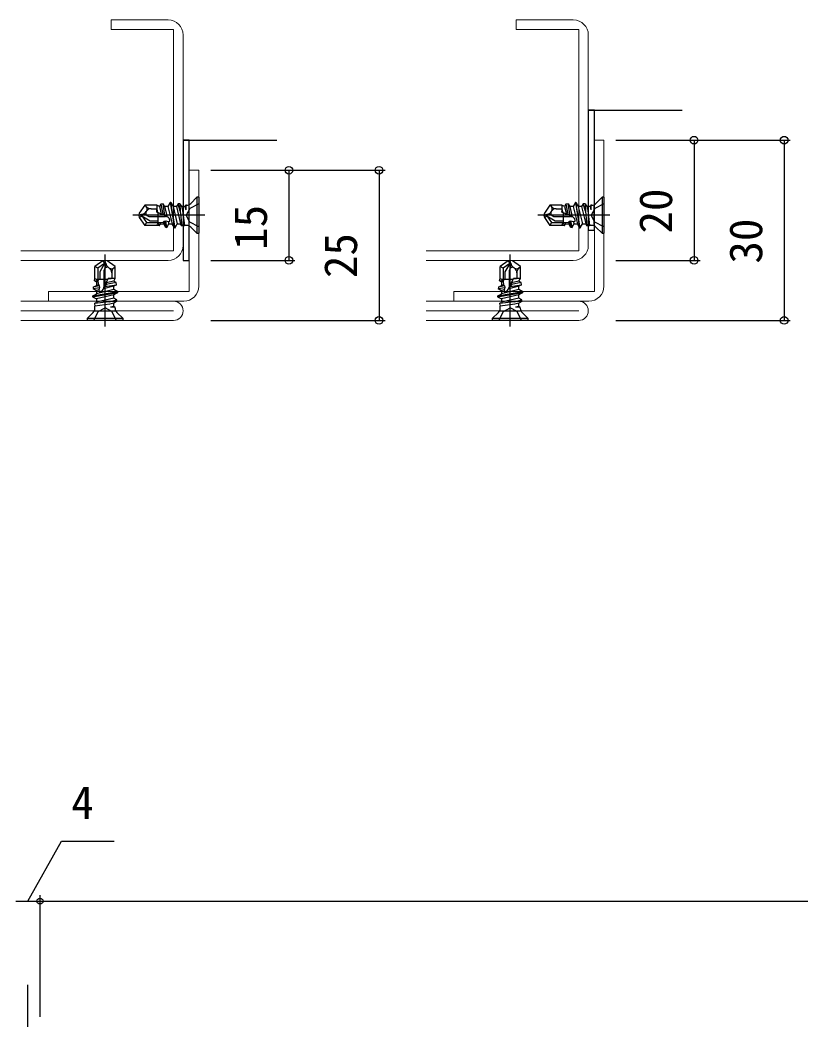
# Model space of a CAD drawing. Units: millimetres, scale not verified. Extents: x -437 to 438, y -281 to 279.
# Drawn here: x -45.1 to 84.7, y -38.7 to 127.5 of the extents above; entities that cross this region are included whole.
import ezdxf
from ezdxf.enums import TextEntityAlignment as Align

# ---------------------------------------------------------------- set-up
doc = ezdxf.new("R2010")
doc.units = ezdxf.units.MM
doc.header["$LTSCALE"] = 2
doc.layers.add('0-2_YKK_11', color=211, linetype='Continuous', lineweight=18)
doc.layers.add('0-3_YKK_11E', color=4, linetype='Continuous', lineweight=18)
for name, color, linetype in [('0-5_YKK_13', 4, 'Continuous'), ('0-7_YKK_D', 6, 'Continuous'), ('0-9_YSS_K', 3, 'Continuous')]:
    doc.layers.add(name, color=color, linetype=linetype)
doc.styles.add('ＭＳ ゴシック', font='')
doc.styles.get('ＭＳ ゴシック').set_extended_font_data('MS Gothic')

msp = doc.modelspace()

# ---------------------------------------------------------------- linework, layer by layer
at = {"layer": '0-2_YKK_11'}
for p, q in [((-44.972, 80.74), (-19.572, 80.74)), ((22.468, 80.74), (47.868, 80.74)), ((-44.972, 79.14), (-19.572, 79.14)), ((22.468, 79.14), (47.868, 79.14)), ((-19.572, 77.54), (-44.972, 77.54)), ((47.868, 77.54), (22.468, 77.54))]:
    msp.add_line(p, q, dxfattribs=at)
for points in [[(52.068, 83.24), (52.068, 107.54), (50.468, 107.54), (50.468, 82.34), (27.068, 82.34), (27.068, 80.74), (49.568, 80.74)], [(-15.372, 83.24), (-15.372, 102.54), (-16.972, 102.54), (-16.972, 82.34)], [(-16.972, 82.34), (-40.372, 82.34), (-40.372, 80.74), (-17.872, 80.74)]]:
    msp.add_lwpolyline(points, dxfattribs=at)
for centre, radius, start, end in [((-17.872, 83.24), 2.5, 270.00001, 359.99999), ((49.568, 83.24), 2.5, 270.00001, 359.99999), ((-19.572, 79.14), 1.6, 270, 90), ((47.868, 79.14), 1.6, 270, 90)]:
    msp.add_arc(centre, radius, start, end, dxfattribs=at)
at = {"layer": '0-3_YKK_11E'}
for p, q in [((-17.972, 90.04), (-17.972, 125.04)), ((49.468, 90.04), (49.468, 125.04)), ((-44.972, 87.54), (-20.472, 87.54)), ((22.468, 87.54), (46.968, 87.54))]:
    msp.add_line(p, q, dxfattribs=at)
for points in [[(-20.472, 127.54), (-29.972, 127.54), (-29.972, 125.94), (-19.572, 125.94), (-19.572, 89.14), (-44.972, 89.14)], [(46.968, 127.54), (37.468, 127.54), (37.468, 125.94), (47.868, 125.94), (47.868, 89.14), (22.468, 89.14)]]:
    msp.add_lwpolyline(points, dxfattribs=at)
for centre, start, end in [((-20.472, 125.04), 0, 90), ((46.968, 125.04), 0, 90), ((-20.472, 90.04), 270, 0), ((46.968, 90.04), 270, 0)]:
    msp.add_arc(centre, 2.5, start, end, dxfattribs=at)
at = {"layer": '0-5_YKK_13'}
for p, q in [((-24.354, 96.74), (-25.292, 95.401)), ((-24.129, 96.497), (-24.354, 96.74)), ((-22.372, 96.74), (-24.354, 96.74)), ((-22.372, 96.74), (-22.372, 95.58)), ((-21.916, 96.49), (-22.372, 96.74)), ((-21.701, 96.862), (-21.916, 96.49)), ((-21.916, 96.49), (-21.61, 95.23)), ((-21.32, 96.931), (-21.701, 96.862)), ((-21.701, 96.862), (-21.364, 95.239)), ((-21.32, 96.931), (-21.065, 96.49)), ((-21.008, 95.021), (-21.32, 96.931)), ((-20.506, 96.49), (-21.065, 96.49)), ((-21.065, 96.49), (-20.653, 94.791)), ((-20.131, 97.14), (-20.506, 96.49)), ((-20.506, 96.49), (-19.801, 93.59)), ((-20.131, 97.14), (-19.426, 92.94)), ((-20.031, 97.14), (-20.131, 97.14)), ((-19.326, 92.94), (-20.031, 97.14)), ((-20.031, 97.14), (-19.655, 96.49)), ((-19.655, 96.49), (-18.95, 93.59)), ((-19.096, 96.49), (-19.655, 96.49)), ((-18.819, 96.969), (-19.096, 96.49)), ((-19.096, 96.49), (-18.391, 93.59)), ((-18.51, 96.949), (-18.819, 96.969)), ((-18.51, 96.949), (-18.245, 96.49)), ((-18.245, 96.49), (-18.081, 95.815)), ((-17.686, 96.49), (-18.245, 96.49)), ((-17.553, 96.72), (-17.686, 96.49)), ((-17.686, 96.49), (-17.553, 95.944)), ((-17.406, 96.72), (-17.553, 96.72)), ((-17.553, 96.72), (-17.553, 95.944)), ((-16.992, 93.36), (-16.992, 96.72)), ((-16.699, 97.013), (-15.672, 98.04)), ((-15.672, 98.04), (-15.672, 92.04)), ((-15.372, 98.04), (-15.672, 98.04)), ((-15.372, 98.04), (-15.372, 92.04)), ((43.086, 96.74), (42.148, 95.401)), ((43.311, 96.497), (43.086, 96.74)), ((45.068, 96.74), (43.086, 96.74)), ((45.068, 96.74), (45.068, 95.58)), ((45.524, 96.49), (45.068, 96.74)), ((45.739, 96.862), (45.524, 96.49)), ((45.524, 96.49), (45.83, 95.23)), ((46.12, 96.931), (45.739, 96.862)), ((45.739, 96.862), (46.076, 95.239)), ((46.12, 96.931), (46.375, 96.49)), ((46.432, 95.021), (46.12, 96.931)), ((46.934, 96.49), (46.375, 96.49)), ((46.375, 96.49), (46.787, 94.791)), ((47.309, 97.14), (46.934, 96.49)), ((46.934, 96.49), (47.639, 93.59)), ((47.309, 97.14), (48.014, 92.94)), ((47.409, 97.14), (47.309, 97.14)), ((48.114, 92.94), (47.409, 97.14)), ((47.409, 97.14), (47.785, 96.49)), ((47.785, 96.49), (48.49, 93.59)), ((48.344, 96.49), (47.785, 96.49)), ((48.621, 96.969), (48.344, 96.49)), ((48.344, 96.49), (49.049, 93.59)), ((48.93, 96.949), (48.621, 96.969)), ((48.93, 96.949), (49.195, 96.49)), ((49.195, 96.49), (49.359, 95.815)), ((49.754, 96.49), (49.195, 96.49)), ((49.887, 96.72), (49.754, 96.49)), ((49.754, 96.49), (49.887, 95.944)), ((50.034, 96.72), (49.887, 96.72)), ((49.887, 96.72), (49.887, 95.944)), ((50.448, 93.36), (50.448, 96.72)), ((50.741, 97.013), (51.768, 98.04)), ((51.768, 98.04), (51.768, 92.04)), ((52.068, 98.04), (51.768, 98.04)), ((52.068, 98.04), (52.068, 92.04)), ((-14.372, 95.04), (-26.372, 95.04)), ((-25.292, 95.401), (-25.372, 95.04)), ((-24.899, 95.145), (-25.372, 95.04)), ((-24.872, 94.951), (-25.372, 95.04)), ((-25.372, 95.04), (-25.292, 94.679)), ((-25.292, 94.679), (-24.872, 94.951)), ((-24.872, 94.951), (-24.094, 93.84)), ((-24.872, 94.951), (-23.467, 94.14)), ((-24.077, 95.741), (-24.139, 95.652)), ((-23.996, 95.006), (-23.709, 94.84)), ((-23.709, 94.84), (-20.922, 94.84)), ((-23.311, 96.14), (-22.372, 96.14)), ((-22.338, 95.834), (-22.372, 96.065)), ((-22.372, 96.065), (-22.239, 95.519)), ((-22.172, 95.488), (-22.172, 93.693)), ((-18.464, 95.722), (-18.203, 93.265)), ((-18.081, 95.815), (-17.773, 93.36)), ((-16.886, 93.895), (-17.495, 95.04)), ((53.068, 95.04), (41.068, 95.04)), ((42.148, 95.401), (42.068, 95.04)), ((42.541, 95.145), (42.068, 95.04)), ((42.568, 94.951), (42.068, 95.04)), ((42.068, 95.04), (42.148, 94.679)), ((42.148, 94.679), (42.568, 94.951)), ((42.568, 94.951), (43.346, 93.84)), ((42.568, 94.951), (43.973, 94.14)), ((43.363, 95.741), (43.301, 95.652)), ((43.444, 95.006), (43.731, 94.84)), ((43.731, 94.84), (46.518, 94.84)), ((44.129, 96.14), (45.068, 96.14)), ((45.102, 95.834), (45.068, 96.065)), ((45.068, 96.065), (45.201, 95.519)), ((45.268, 95.488), (45.268, 93.693)), ((48.976, 95.722), (49.237, 93.265)), ((49.359, 95.815), (49.667, 93.36)), ((50.554, 93.895), (49.945, 95.04)), ((-25.292, 94.679), (-24.354, 93.34)), ((-24.094, 93.84), (-24.354, 93.34)), ((-22.372, 93.34), (-24.354, 93.34)), ((-24.094, 93.84), (-22.172, 93.84)), ((-23.467, 94.14), (-22.172, 94.14)), ((-21.958, 93.265), (-22.053, 93.904)), ((-21.958, 93.265), (-21.77, 93.59)), ((-21.834, 93.851), (-21.77, 93.59)), ((-21.77, 93.59), (-21.211, 93.59)), ((-21.29, 93.917), (-21.211, 93.59)), ((-20.914, 93.075), (-21.211, 93.59)), ((-21.122, 94.077), (-20.914, 93.075)), ((-20.682, 93.033), (-20.861, 94.125)), ((-20.682, 93.033), (-20.36, 93.59)), ((-20.464, 94.017), (-20.36, 93.59)), ((-20.36, 93.59), (-19.801, 93.59)), ((-19.426, 92.94), (-19.801, 93.59)), ((-19.326, 92.94), (-18.95, 93.59)), ((-18.95, 93.59), (-18.391, 93.59)), ((-18.203, 93.265), (-18.391, 93.59)), ((-18.203, 93.265), (-17.773, 93.36)), ((-17.406, 93.36), (-17.773, 93.36)), ((-15.372, 93.14), (-16.886, 93.895)), ((42.148, 94.679), (43.086, 93.34)), ((43.346, 93.84), (43.086, 93.34)), ((45.068, 93.34), (43.086, 93.34)), ((43.346, 93.84), (45.268, 93.84)), ((43.973, 94.14), (45.268, 94.14)), ((45.482, 93.265), (45.387, 93.904)), ((45.482, 93.265), (45.67, 93.59)), ((45.606, 93.851), (45.67, 93.59)), ((45.67, 93.59), (46.229, 93.59)), ((46.15, 93.917), (46.229, 93.59)), ((46.526, 93.075), (46.229, 93.59)), ((46.318, 94.077), (46.526, 93.075)), ((46.758, 93.033), (46.579, 94.125)), ((46.758, 93.033), (47.08, 93.59)), ((46.976, 94.017), (47.08, 93.59)), ((47.08, 93.59), (47.639, 93.59)), ((48.014, 92.94), (47.639, 93.59)), ((48.114, 92.94), (48.49, 93.59)), ((48.49, 93.59), (49.049, 93.59)), ((49.237, 93.265), (49.049, 93.59)), ((49.237, 93.265), (49.667, 93.36)), ((50.034, 93.36), (49.667, 93.36)), ((52.068, 93.14), (50.554, 93.895)), ((-20.914, 93.075), (-20.682, 93.033)), ((-19.426, 92.94), (-19.326, 92.94)), ((-16.699, 93.067), (-15.672, 92.04)), ((-15.672, 92.04), (-15.372, 92.04)), ((46.526, 93.075), (46.758, 93.033)), ((48.014, 92.94), (48.114, 92.94)), ((50.741, 93.067), (51.768, 92.04)), ((51.768, 92.04), (52.068, 92.04)), ((-30.972, 76.54), (-30.972, 88.54)), ((36.468, 76.54), (36.468, 88.54)), ((-31.333, 87.46), (-32.672, 86.522)), ((-32.172, 86.262), (-32.672, 86.522)), ((-32.672, 84.54), (-32.672, 86.522)), ((-31.061, 87.04), (-32.172, 86.262)), ((-31.061, 87.04), (-31.872, 85.635)), ((-30.972, 87.54), (-31.333, 87.46)), ((-31.333, 87.46), (-31.061, 87.04)), ((-31.061, 87.04), (-30.972, 87.54)), ((-30.867, 87.067), (-30.972, 87.54)), ((-30.611, 87.46), (-30.972, 87.54)), ((-29.272, 86.522), (-30.611, 87.46)), ((-29.515, 86.297), (-29.272, 86.522)), ((-29.272, 84.54), (-29.272, 86.522)), ((36.107, 87.46), (34.768, 86.522)), ((35.268, 86.262), (34.768, 86.522)), ((34.768, 84.54), (34.768, 86.522)), ((36.379, 87.04), (35.268, 86.262)), ((36.379, 87.04), (35.568, 85.635)), ((36.468, 87.54), (36.107, 87.46)), ((36.107, 87.46), (36.379, 87.04)), ((36.379, 87.04), (36.468, 87.54)), ((36.573, 87.067), (36.468, 87.54)), ((36.829, 87.46), (36.468, 87.54)), ((38.168, 86.522), (36.829, 87.46)), ((37.925, 86.297), (38.168, 86.522)), ((38.168, 84.54), (38.168, 86.522)), ((-32.172, 86.262), (-32.172, 84.34)), ((-31.872, 85.635), (-31.872, 84.34)), ((-31.006, 86.164), (-31.172, 85.876)), ((-31.172, 85.876), (-31.172, 83.09)), ((-30.271, 86.245), (-30.36, 86.307)), ((-29.872, 85.479), (-29.872, 84.54)), ((35.268, 86.262), (35.268, 84.34)), ((35.568, 85.635), (35.568, 84.34)), ((36.434, 86.164), (36.268, 85.876)), ((36.268, 85.876), (36.268, 83.09)), ((37.169, 86.245), (37.08, 86.307)), ((37.568, 85.479), (37.568, 84.54)), ((-32.937, 83.081), (-32.422, 83.379)), ((-31.935, 83.29), (-32.937, 83.081)), ((-32.747, 84.126), (-32.108, 84.22)), ((-32.747, 84.126), (-32.422, 83.938)), ((-32.161, 84.002), (-32.422, 83.938)), ((-32.422, 83.938), (-32.422, 83.379)), ((-32.095, 83.458), (-32.422, 83.379)), ((-30.524, 84.34), (-32.319, 84.34)), ((-29.522, 83.233), (-31.221, 82.82)), ((-30.991, 83.175), (-29.081, 83.488)), ((-29.522, 84.084), (-30.782, 83.778)), ((-29.15, 83.869), (-30.773, 83.531)), ((-29.947, 84.54), (-30.493, 84.407)), ((-29.272, 84.54), (-30.432, 84.54)), ((-30.178, 84.506), (-29.947, 84.54)), ((-29.522, 84.084), (-29.272, 84.54)), ((-29.15, 83.869), (-29.522, 84.084)), ((-29.081, 83.488), (-29.522, 83.233)), ((-29.522, 82.674), (-29.522, 83.233)), ((-29.081, 83.488), (-29.15, 83.869)), ((34.503, 83.081), (35.018, 83.379)), ((35.505, 83.29), (34.503, 83.081)), ((34.693, 84.126), (35.332, 84.221)), ((34.693, 84.126), (35.018, 83.938)), ((35.279, 84.002), (35.018, 83.938)), ((35.018, 83.938), (35.018, 83.379)), ((35.345, 83.458), (35.018, 83.379)), ((36.916, 84.34), (35.121, 84.34)), ((37.918, 83.233), (36.219, 82.82)), ((36.449, 83.175), (38.359, 83.488)), ((37.918, 84.084), (36.658, 83.778)), ((38.29, 83.869), (36.667, 83.532)), ((37.493, 84.54), (36.947, 84.407)), ((38.168, 84.54), (37.008, 84.54)), ((37.262, 84.506), (37.493, 84.54)), ((37.918, 84.084), (38.168, 84.54)), ((38.29, 83.869), (37.918, 84.084)), ((38.359, 83.488), (37.918, 83.233)), ((37.918, 82.674), (37.918, 83.233)), ((38.359, 83.488), (38.29, 83.869)), ((-28.872, 82.299), (-33.072, 81.594)), ((-33.072, 81.494), (-28.872, 82.199)), ((-33.072, 81.594), (-32.422, 81.969)), ((-33.072, 81.594), (-33.072, 81.494)), ((-33.072, 81.494), (-32.422, 81.118)), ((-32.937, 83.081), (-32.979, 82.85)), ((-32.979, 82.85), (-31.887, 83.029)), ((-32.979, 82.85), (-32.422, 82.528)), ((-29.522, 82.674), (-32.422, 81.969)), ((-31.995, 82.632), (-32.422, 82.528)), ((-32.422, 82.528), (-32.422, 81.969)), ((-29.522, 81.823), (-32.422, 81.118)), ((-28.872, 82.299), (-29.522, 82.674)), ((-28.872, 82.199), (-29.522, 81.823)), ((-29.522, 81.264), (-29.522, 81.823)), ((-28.872, 82.199), (-28.872, 82.299)), ((38.568, 82.299), (34.368, 81.594)), ((34.368, 81.494), (38.568, 82.199)), ((34.368, 81.594), (35.018, 81.969)), ((34.368, 81.594), (34.368, 81.494)), ((34.368, 81.494), (35.018, 81.118)), ((34.503, 83.081), (34.461, 82.85)), ((34.461, 82.85), (35.553, 83.029)), ((34.461, 82.85), (35.018, 82.528)), ((37.918, 82.674), (35.018, 81.969)), ((35.445, 82.632), (35.018, 82.528)), ((35.018, 82.528), (35.018, 81.969)), ((37.918, 81.823), (35.018, 81.118)), ((38.568, 82.299), (37.918, 82.674)), ((38.568, 82.199), (37.918, 81.823)), ((37.918, 81.264), (37.918, 81.823)), ((38.568, 82.199), (38.568, 82.299)), ((-30.29, 80.632), (-32.747, 80.371)), ((-32.747, 80.371), (-32.422, 80.559)), ((-32.747, 80.371), (-32.652, 79.941)), ((-30.197, 80.249), (-32.652, 79.941)), ((-32.652, 79.574), (-32.652, 79.941)), ((-29.522, 81.264), (-32.422, 80.559)), ((-32.422, 81.118), (-32.422, 80.559)), ((-29.522, 80.413), (-30.197, 80.249)), ((-29.522, 79.854), (-30.068, 79.721)), ((-29.043, 80.987), (-29.522, 81.264)), ((-29.064, 80.678), (-29.522, 80.413)), ((-29.522, 79.854), (-29.522, 80.413)), ((-29.292, 79.721), (-29.522, 79.854)), ((-29.064, 80.678), (-29.043, 80.987)), ((37.15, 80.632), (34.693, 80.371)), ((34.693, 80.371), (35.018, 80.559)), ((34.693, 80.371), (34.788, 79.941)), ((37.243, 80.249), (34.788, 79.941)), ((34.788, 79.574), (34.788, 79.941)), ((37.918, 81.264), (35.018, 80.559)), ((35.018, 81.118), (35.018, 80.559)), ((37.918, 80.413), (37.243, 80.249)), ((37.918, 79.854), (37.372, 79.721)), ((38.397, 80.987), (37.918, 81.264)), ((38.377, 80.678), (37.918, 80.413)), ((37.918, 79.854), (37.918, 80.413)), ((38.148, 79.721), (37.918, 79.854)), ((38.377, 80.678), (38.397, 80.987)), ((-32.945, 78.867), (-33.972, 77.84)), ((-32.872, 77.54), (-32.117, 79.054)), ((-32.652, 79.16), (-29.292, 79.16)), ((-32.117, 79.054), (-30.972, 79.663)), ((-29.292, 79.721), (-30.068, 79.721)), ((-29.292, 79.574), (-29.292, 79.721)), ((-28.999, 78.867), (-27.972, 77.84)), ((34.495, 78.867), (33.468, 77.84)), ((34.568, 77.54), (35.323, 79.054)), ((34.788, 79.16), (38.148, 79.16)), ((35.323, 79.054), (36.468, 79.663)), ((38.148, 79.721), (37.372, 79.721)), ((38.148, 79.574), (38.148, 79.721)), ((38.441, 78.867), (39.468, 77.84)), ((-27.972, 77.84), (-33.972, 77.84)), ((-33.972, 77.84), (-33.972, 77.54)), ((-27.972, 77.54), (-33.972, 77.54)), ((-27.972, 77.54), (-27.972, 77.84)), ((39.468, 77.84), (33.468, 77.84)), ((33.468, 77.84), (33.468, 77.54)), ((39.468, 77.54), (33.468, 77.54)), ((39.468, 77.54), (39.468, 77.84)), ((-43.805, -63.169), (-43.805, -33.031))]:
    msp.add_line(p, q, dxfattribs=at)
for points in [[(49.468, 92.54), (50.468, 92.54), (50.468, 112.54), (49.468, 112.54)], [(-17.972, 87.54), (-16.972, 87.54), (-16.972, 107.54), (-17.972, 107.54)]]:
    msp.add_lwpolyline(points, close=True, dxfattribs=at)
for points in [[(-18.51, 96.949), (-18.464, 95.722), (-18.819, 96.969)], [(-15.372, 96.94), (-16.886, 96.185), (-17.495, 95.04)], [(48.93, 96.949), (48.976, 95.722), (48.621, 96.969)], [(52.068, 96.94), (50.554, 96.185), (49.945, 95.04)], [(-20.609, 94.772), (-22.372, 95.58), (-22.338, 95.834), (-22.239, 95.519)], [(-21.61, 95.23), (-21.364, 95.239), (-21.008, 95.021), (-20.653, 94.791)], [(46.831, 94.772), (45.068, 95.58), (45.102, 95.834), (45.201, 95.519)], [(45.83, 95.23), (46.076, 95.239), (46.432, 95.021), (46.787, 94.791)], [(-21.958, 93.265), (-22.372, 93.34), (-22.053, 93.904), (-21.834, 93.851), (-21.29, 93.917), (-21.122, 94.077), (-20.861, 94.125), (-20.464, 94.017), (-20.173, 94.053)], [(45.482, 93.265), (45.068, 93.34), (45.387, 93.904), (45.606, 93.851), (46.15, 93.917), (46.318, 94.077), (46.579, 94.125), (46.976, 94.017), (47.267, 94.053)], [(-32.747, 84.126), (-32.672, 84.54), (-32.108, 84.22), (-32.161, 84.002), (-32.095, 83.458), (-31.935, 83.29), (-31.887, 83.029), (-31.995, 82.632), (-31.959, 82.341)], [(-31.24, 82.777), (-30.432, 84.54), (-30.178, 84.506), (-30.493, 84.407)], [(-30.782, 83.778), (-30.773, 83.531), (-30.991, 83.175), (-31.221, 82.82)], [(34.693, 84.126), (34.768, 84.54), (35.332, 84.221), (35.279, 84.002), (35.345, 83.458), (35.505, 83.29), (35.553, 83.029), (35.445, 82.632), (35.481, 82.341)], [(36.2, 82.777), (37.008, 84.54), (37.262, 84.506), (36.947, 84.407)], [(36.658, 83.778), (36.667, 83.532), (36.449, 83.175), (36.219, 82.82)], [(-29.064, 80.678), (-30.29, 80.632), (-29.043, 80.987)], [(38.377, 80.678), (37.15, 80.632), (38.397, 80.987)], [(-29.072, 77.54), (-29.827, 79.054), (-30.972, 79.663)], [(38.368, 77.54), (37.613, 79.054), (36.468, 79.663)]]:
    msp.add_lwpolyline(points, dxfattribs=at)
for centre, radius, start, end in [((-23.311, 97.255), 1.115, 222.84567, 270), ((-24.571, 96.087), 0.603, 325, 42.84567), ((-17.406, 97.72), 1, 270, 315), ((44.129, 97.255), 1.115, 222.84567, 270), ((42.869, 96.087), 0.603, 325, 42.84567), ((50.034, 97.72), 1, 270, 315), ((-25.172, 96.375), 1.26, 282.5, 325), ((-24.626, 93.914), 1.26, 60, 102.5), ((-23.771, 95.395), 0.449, 145, 240), ((-23.311, 95.205), 0.935, 90, 145), ((-20.922, 94.09), 0.75, 357.14861, 90), ((42.268, 96.375), 1.26, 282.5, 325), ((42.814, 93.914), 1.26, 60, 102.5), ((43.669, 95.395), 0.449, 145, 240), ((44.129, 95.205), 0.935, 90, 145), ((46.518, 94.09), 0.75, 357.14861, 90), ((-17.406, 92.36), 1, 45, 90), ((50.034, 92.36), 1, 45, 90), ((-32.098, 86.794), 1.26, 330, 12.5), ((-29.637, 87.34), 1.26, 192.5, 235), ((35.342, 86.794), 1.26, 330, 12.5), ((37.803, 87.34), 1.26, 192.5, 235), ((-30.617, 85.939), 0.449, 55, 150), ((-29.925, 86.738), 0.603, 235, 312.84567), ((-30.807, 85.479), 0.935, 0, 55), ((-28.757, 85.479), 1.115, 132.84567, 180), ((36.823, 85.939), 0.449, 55, 150), ((37.515, 86.738), 0.603, 235, 312.84567), ((36.633, 85.479), 0.935, 0, 55), ((38.683, 85.479), 1.115, 132.84567, 180), ((-31.922, 83.09), 0.75, 267.14861, 0), ((35.518, 83.09), 0.75, 267.14861, 0), ((-33.652, 79.574), 1, 315, 0), ((-28.292, 79.574), 1, 180, 225), ((33.788, 79.574), 1, 315, 0), ((39.148, 79.574), 1, 180, 225)]:
    msp.add_arc(centre, radius, start, end, dxfattribs=at)
at = {"layer": '0-7_YKK_D'}
for p, q in [((54.068, 107.54), (68.068, 107.54)), ((54.068, 107.54), (83.068, 107.54)), ((67.068, 107.54), (67.068, 87.54)), ((82.068, 107.54), (82.068, 77.54)), ((-13.372, 102.54), (0.628, 102.54)), ((-13.372, 102.54), (15.628, 102.54)), ((-0.372, 102.54), (-0.372, 87.54)), ((14.628, 102.54), (14.628, 77.54)), ((-13.372, 87.54), (0.628, 87.54)), ((54.068, 87.54), (68.068, 87.54)), ((-13.372, 77.54), (15.628, 77.54)), ((54.068, 77.54), (83.068, 77.54)), ((-41.805, -38.325), (-41.805, -18.1)), ((-41.805, -38.325), (-41.805, -18.1)), ((-45.805, -19.1), (-41.805, -19.1)), ((-41.805, -19.1), (301.195, -19.1))]:
    msp.add_line(p, q, dxfattribs=at)
msp.add_lwpolyline([(-43.805, -19.1), (-38.217, -9.1), (-29.487, -9.1)], dxfattribs=at)
for centre, radius in [((67.068, 107.54), 0.637), ((82.068, 107.54), 0.637), ((-0.372, 102.54), 0.637), ((14.628, 102.54), 0.637), ((-0.372, 87.54), 0.637), ((67.068, 87.54), 0.637), ((14.628, 77.54), 0.637), ((82.068, 77.54), 0.637), ((-41.805, -19.1), 0.5), ((-41.805, -19.1), 0.5)]:
    msp.add_circle(centre, radius, dxfattribs=at)
at = {"layer": '0-9_YSS_K'}
for p, q in [((49.468, 112.54), (65.068, 112.54)), ((-17.972, 107.54), (-2.372, 107.54))]:
    msp.add_line(p, q, dxfattribs=at)

# ---------------------------------------------------------------- texts
at = {"layer": '0-7_YKK_D', "style": 'ＭＳ ゴシック'}
for s, p in [('20', (65.068, 92)), ('15', (-2.372, 89.287)), ('30', (80.068, 87)), ('25', (12.628, 84.585))]:
    msp.add_text(s, height=5.499, rotation=90, dxfattribs=at).set_placement(p, align=Align.BOTTOM_LEFT)
msp.add_text('4', height=5.499, dxfattribs=at).set_placement((-36.601, -7.1), align=Align.BOTTOM_LEFT)

doc.saveas('drawing.dxf')
